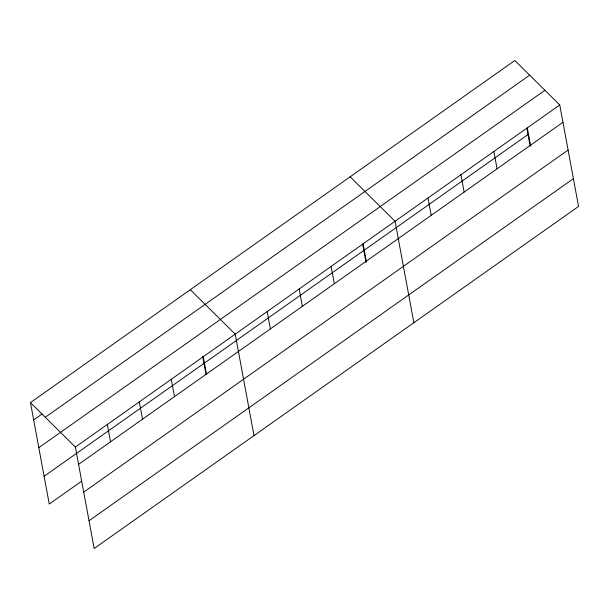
<?xml version="1.0" encoding="UTF-8"?>
<svg xmlns="http://www.w3.org/2000/svg" width="609" height="609" viewBox="0 0 609 609"><rect width="100%" height="100%" fill="white"/><g stroke="black" fill="none" stroke-linecap="round" stroke-linejoin="round"><path stroke-width="0.91" d="M30.45 402.595L514.833 60.504L559.747 104.954L578.55 206.405L94.167 548.496L75.364 447.044L30.45 402.595L49.253 504.046L81.225 481.468M33.662 419.921L42.036 414.013M45.272 417.264L529.655 75.173M38.809 447.684L544.926 90.284M75.364 447.044L559.747 104.954M44.107 476.284L528.498 134.193M78.569 464.37L562.96 122.28M83.715 492.133L568.106 150.042M89.021 520.733L573.404 178.643M350.145 176.816L395.058 221.265L413.861 322.717M190.297 289.709L235.211 334.151L254.014 435.602M527.333 127.943L530.721 146.229M526.808 128.217L530.02 145.543M493.869 151.481L497.081 168.807M460.929 174.737L464.142 192.063M427.998 198.001L431.202 215.327M363.086 243.844L366.298 261.17M362.644 244.247L366.032 262.54M331.113 266.422L334.326 283.748M299.148 289.001L302.361 306.327M267.176 311.572L270.388 328.906M203.239 356.729L206.451 374.055M202.63 356.25L206.009 374.497M171.266 379.308L174.478 396.634M139.301 401.887L142.514 419.213M107.329 424.465L110.541 441.791"/></g></svg>
